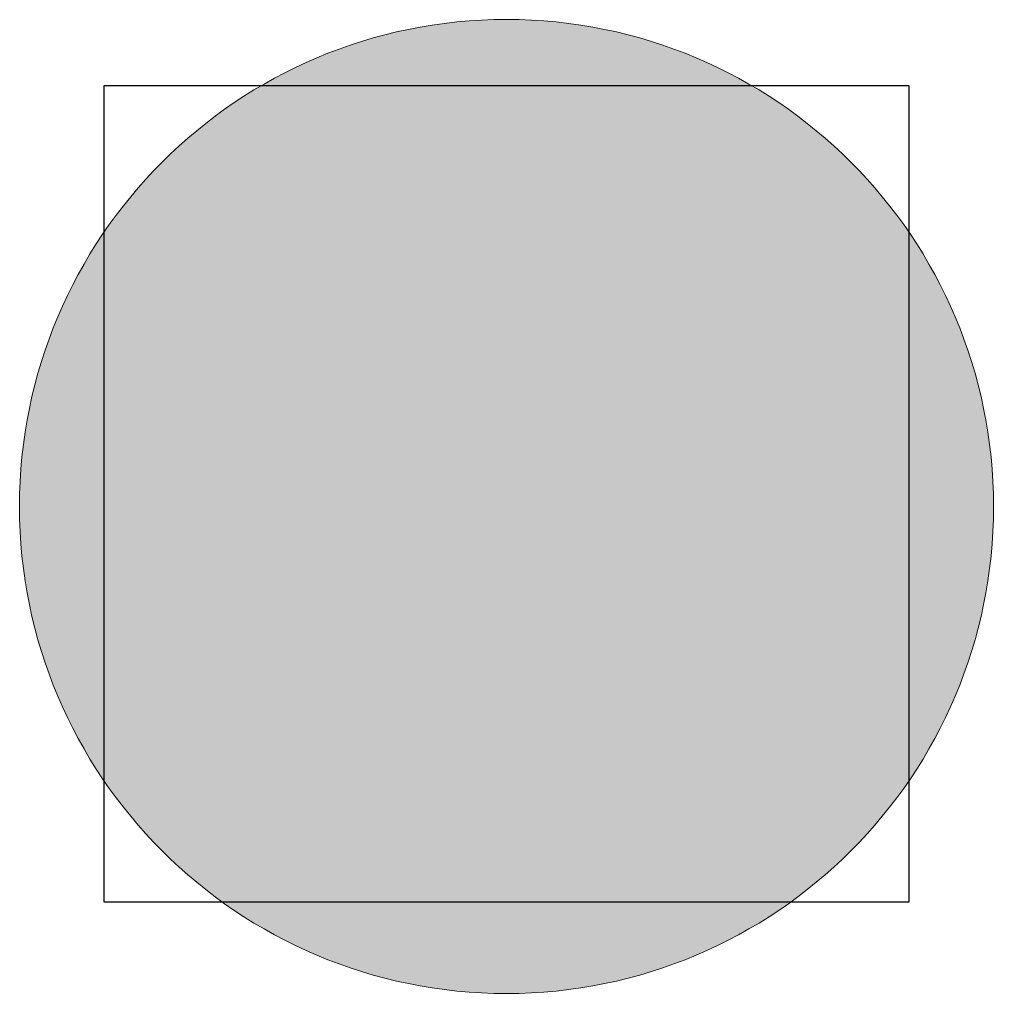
# Model space of a CAD drawing. Header units: inches. Extents: x 100 to 1900, y -1900 to -100.
import ezdxf

# ---------------------------------------------------------------- set-up
doc = ezdxf.new("R2010")
doc.units = ezdxf.units.IN
doc.header["$MEASUREMENT"] = 0
doc.layers.add('Layer 1', color=7, linetype='Continuous')
picture_1 = doc.add_image_def('image1.png', size_in_pixel=(512, 512))

# ---------------------------------------------------------------- blocks, each defined once
blk = doc.blocks.new('block 2')
at = {"layer": 'Layer 1'}
image = blk.add_image(picture_1, insert=(1744.1, -1730.7), size_in_units=(1488.1, 1508), rotation=180, dxfattribs=at)
image.dxf.v_pixel = (0, 2.9453)

msp = doc.modelspace()

# ---------------------------------------------------------------- hatches: boundary and pattern name
at = {"layer": 'Layer 1', "true_color": 0x808080}
h = msp.add_hatch(color=8, dxfattribs=at)
h.dxf.hatch_style = 2
edge = h.paths.add_edge_path()
edge.add_spline(control_points=[(1900, -1000), (1900, -1497.1), (1497.1, -1900), (1000, -1900), (502.9, -1900), (100, -1497.1), (100, -1000), (100, -502.9), (502.9, -100), (1000, -100), (1497.1, -100), (1900, -502.9), (1900, -1000)], knot_values=[0, 0, 0, 0, 1, 1, 1, 2, 2, 2, 3, 3, 3, 4, 4, 4, 4], degree=3, periodic=1)

# ---------------------------------------------------------------- linework, layer by layer
at = {"layer": 'Layer 1', "lineweight": 0}
msp.add_open_spline([(1900, -1000), (1900, -1497.1), (1497.1, -1900), (1000, -1900), (502.9, -1900), (100, -1497.1), (100, -1000), (100, -502.9), (502.9, -100), (1000, -100), (1497.1, -100), (1900, -502.9), (1900, -1000)], degree=3, knots=[0, 0, 0, 0, 1, 1, 1, 2, 2, 2, 3, 3, 3, 4, 4, 4, 4], dxfattribs=at)

# ---------------------------------------------------------------- block references
at = {"layer": 'Layer 1'}
msp.add_blockref('block 2', (0, 0), dxfattribs=at)

doc.saveas('drawing.dxf')
